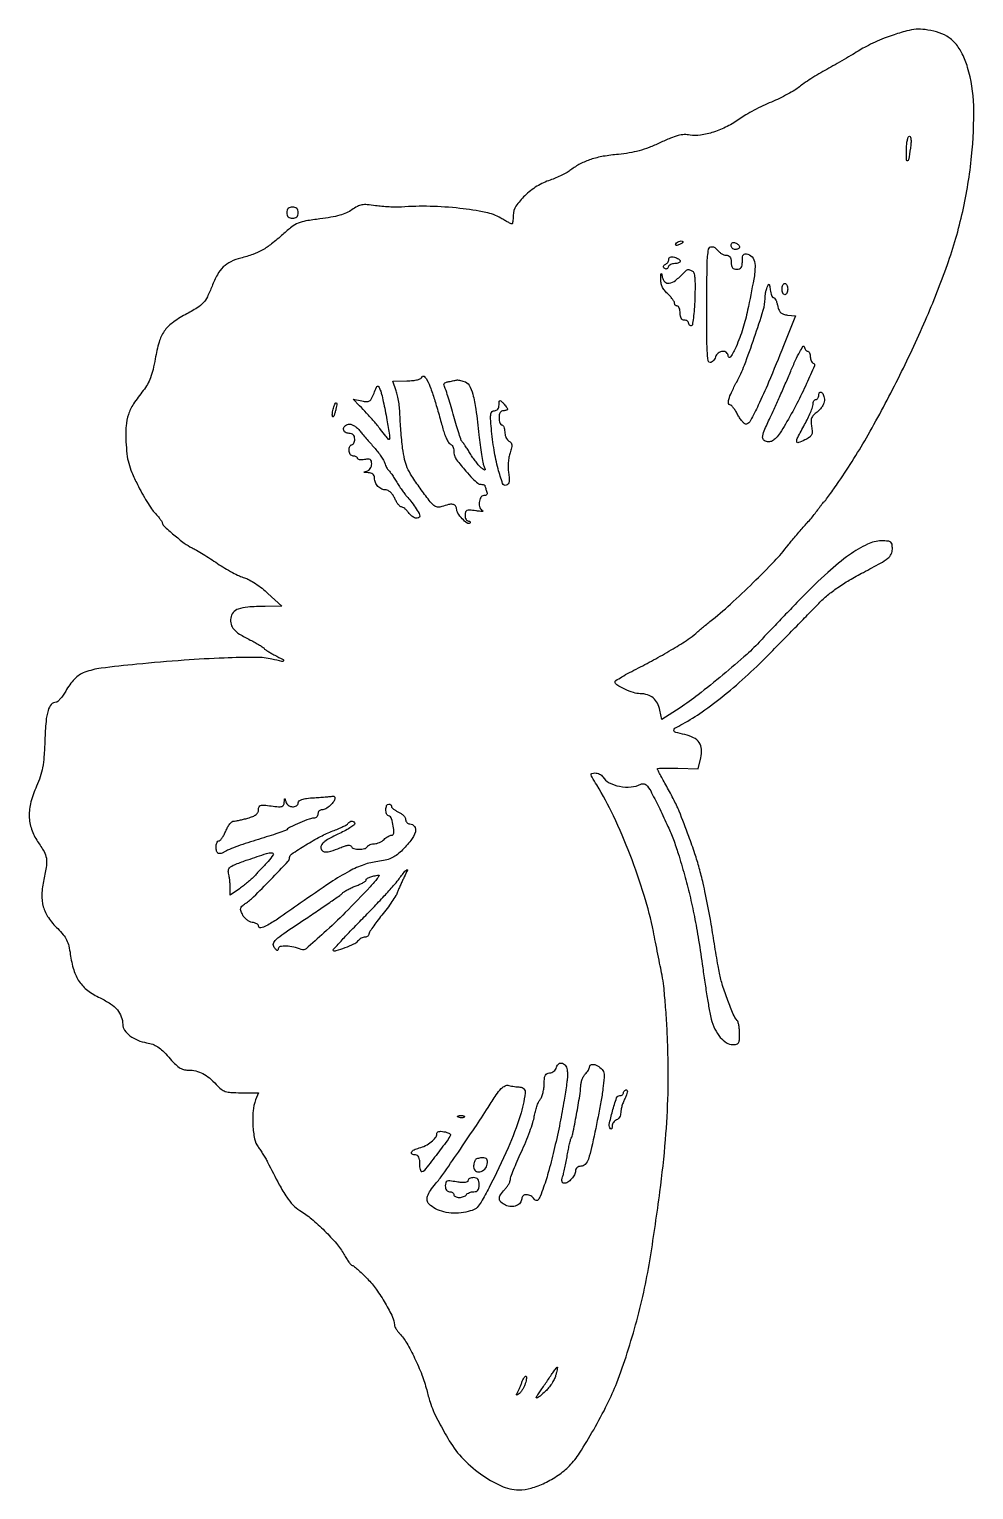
# Model space of a CAD drawing. Extents: x 0 to 334, y 1 to 517.
import ezdxf

# ---------------------------------------------------------------- set-up
doc = ezdxf.new("R2010")
doc.units = 0

msp = doc.modelspace()

# ---------------------------------------------------------------- linework, layer by layer
for points in [[(304.947266, 514.666231, 0.01656), (302.077598, 513.610935, 0.011087), (298.866138, 512.223975, 0.011171), (295.811013, 510.739897, 0.021521), (293.447266, 509.394111, -0.005778), (291.077439, 507.944243, -0.002726), (287.986704, 506.124834, -0.002701), (284.729856, 504.254946, -0.003809), (281.805344, 502.62612, 0.008823), (279.023689, 501.0401, 0.007962), (276.201765, 499.303094, 0.008003), (273.722832, 497.665846, 0.024956), (272.130337, 496.456218, -0.038186), (270.520762, 495.299405, -0.012613), (267.994673, 493.847653, -0.012478), (265.102031, 492.373068, -0.01384), (262.236655, 491.097589, 0.01378), (259.27983, 489.781832, 0.010452), (256.110419, 488.183262, 0.01059), (253.197588, 486.556906, 0.024131), (251.089462, 485.179766, -0.03982), (246.670582, 482.486826, -0.038091), (241.815797, 480.482309, -0.040582), (237.183365, 479.376577, -0.084862), (233.488545, 479.436171, 0.060294), (231.445155, 479.569186, 0.049682), (229.285435, 479.23234, 0.034442), (226.601902, 478.334521, 0.011398), (222.798044, 476.660801, -0.017406), (218.999778, 475.043723, -0.02434), (215.496609, 473.886628, -0.02516), (211.990496, 473.102456, -0.020702), (208.187203, 472.611683, 0.021677), (202.829762, 471.909748, 0.036011), (198.413509, 470.802692, 0.041437), (194.67681, 469.220924, 0.045846), (191.384973, 467.08818, -0.038099), (190.092468, 466.222109, -0.015208), (188.203869, 465.229791, -0.014947), (186.093427, 464.278516, -0.018227), (184.0637, 463.521158, 0.059408), (179.386688, 461.322979, 0.051185), (175.094982, 457.990003, 0.054825), (171.985424, 454.28815, 0.148354), (171, 451.040055, -0.013685), (170.968096, 449.874573, -0.022483), (170.869916, 448.893016, -0.018502), (170.731592, 448.139927, -0.351529), (170.55716, 448, -0.116878), (170.262045, 448.06994, -0.004201), (169.221971, 448.60325, -0.007527), (167.999447, 449.266776, -0.005183), (166.633697, 450.053618, 0.084315), (161.306692, 452.088037, 0.021322), (152.112959, 453.514618, 0.021747), (141.621228, 454.227223, 0.024363), (131.5, 453.980343, -0.021465), (129.600787, 453.923006, -0.010237), (127.157995, 454.004176, -0.010127), (124.605188, 454.193282, -0.014185), (122.335728, 454.472839, 0.017258), (119.38828, 454.817541, 0.063919), (117.521947, 454.732085, 0.077737), (115.931473, 454.189827, 0.033771), (114.02345, 453.016698, -0.053189), (112.120493, 451.946013, -0.032012), (109.678006, 451.075916, -0.025803), (106.599655, 450.366104, -0.01368), (102.726024, 449.789894, 0.01155), (97.758241, 449.07254, 0.05697), (95.043895, 448.291064, 0.065968), (92.762242, 446.966784, 0.018672), (89.600957, 444.331134, -0.016366), (85.587661, 440.95365, -0.038461), (82.335154, 438.776056, -0.04241), (78.988091, 437.247834, -0.024223), (74.7333, 435.954429, 0.051257), (71.192897, 434.665695, 0.080964), (68.555848, 432.810423, 0.072765), (66.461789, 430.060669, 0.034105), (64.563033, 426, -0.020183), (62.92128, 422.21818, -0.076219), (61.463495, 420.096788, -0.067153), (59.346201, 418.375929, -0.01344), (55.117702, 415.946465, 0.035081), (50.476765, 413.006046, 0.084793), (47.668318, 410.090751, 0.079013), (45.87445, 406.278888, 0.027561), (44.505275, 400.352518, -0.015788), (43.72705, 396.581501, -0.03203), (42.834863, 393.688347, -0.038686), (41.716122, 391.315061, -0.039772), (40.254046, 389.165673, 0.02439), (36.823981, 384.442076, 0.063645), (34.993458, 380.673565, 0.065589), (34.199378, 376.633301, 0.027172), (34.15059, 371.055197, 0.017165), (34.497645, 366.721435, 0.037005), (35.123616, 363.434927, 0.035401), (36.246515, 360.188021, 0.014469), (38.204902, 355.947775, 0.011442), (39.810123, 352.897935, 0.011095), (41.569112, 349.892792, 0.011067), (43.232485, 347.319735, 0.039692), (44.454902, 345.793644, -0.010991), (45.429803, 344.710211, -0.015198), (46.252377, 343.693722, -0.011716), (46.882513, 342.823123, -0.151925), (47, 342.445387, 0.211778), (47.512913, 341.288729, 0.008412), (51.06974, 338.174212, 0.015304), (54.749809, 335.248068, 0.045188), (57.5, 333.55871, -0.017669), (59.047406, 332.721648, -0.005079), (61.38125, 331.318368, -0.005103), (63.98282, 329.681077, -0.005409), (66.5, 328.022009, 0.013594), (69.053911, 326.398056, 0.012474), (71.765625, 324.866091, 0.012586), (74.252833, 323.621, 0.039509), (76, 322.963406, -0.055388), (77.676198, 322.271136, -0.019804), (79.895607, 320.934932, -0.019367), (82.23425, 319.264433, -0.021685), (84.346747, 317.476587), (89.193494, 313), (83.346747, 312.881685, 0.012515), (77.179327, 312.602349, 0.064551), (73.836189, 311.927404, 0.136149), (72.027212, 310.693087, 0.147729), (71.183137, 308.740687, 0.08974), (71.325292, 306.532092, 0.121114), (72.253943, 304.767022, 0.075542), (74.2751, 303.083145, 0.018626), (78.062688, 300.981549, -0.007835), (79.798691, 300.066723, -0.010459), (81.343415, 299.179031, -0.007924), (82.599193, 298.394614, -0.098715), (83, 298.005198, 0.088868), (83.368972, 297.632436, 0.011391), (84.307812, 297.00321, 0.013027), (85.468947, 296.304629, 0.010519), (86.75, 295.613852, -0.005345), (89.690841, 294.067135, -0.450971), (89.793289, 293.626814, -0.299816), (89.256405, 293.418887, -0.00432), (85.75, 294.209326, 0.058267), (80.164174, 294.848659, 0.008804), (68.892845, 294.622664, 0.00903), (54.690298, 293.830566, 0.005553), (38, 292.41048, 0.00753), (25.343733, 290.99923, 0.058407), (19.57959, 289.571597, 0.112851), (15.994274, 287.200916, 0.062529), (12.858729, 282.962432, -0.021305), (11.918666, 281.444986, -0.028726), (10.935337, 280.163964, -0.028644), (10.032717, 279.231967, -0.188211), (9.438304, 279, 0.219227), (7.769266, 278.231257, 0.106076), (6.625274, 276.11806, 0.05035), (5.898711, 272.218479, 0.01157), (5.493706, 265.527149, -0.008799), (5.17653, 259.756973, -0.026834), (4.682968, 255.865755, -0.035265), (3.866572, 252.672793, -0.027134), (2.548316, 249.32457, 0.043473), (0.559459, 243.745519, 0.069099), (-0.034187, 238.71951, 0.076757), (0.774053, 234.111229, 0.069183), (2.947283, 229.779236, -0.020768), (5.18987, 226.214925, -0.090447), (6.017438, 223.872915, -0.079413), (6.01945, 221.243579, -0.013884), (5.10284, 216.358975, 0.043004), (4.422938, 211.047218, 0.079431), (4.930524, 206.735268, 0.081874), (6.739764, 202.883097, 0.048269), (10.019201, 198.98118, -0.026647), (11.980541, 196.842258, -0.05786), (13.187622, 194.972417, -0.056678), (13.948532, 192.851196, -0.024656), (14.490906, 189.902082, 0.039891), (15.682295, 184.375254, 0.076919), (17.628753, 180.300007, 0.081618), (20.627117, 177.157962, 0.050057), (25.012376, 174.494085, -0.033866), (28.674962, 172.428219, -0.070978), (31.121776, 170.269237, -0.08955), (32.515526, 167.876624, -0.087433), (33, 165.127261, 0.156962), (33.647901, 163.114225, 0.073948), (35.570998, 161.13253, 0.064466), (38.3307, 159.537653, 0.061087), (41.456183, 158.661708, -0.04624), (43.59559, 158.129895, -0.061146), (45.394786, 157.242525, -0.050214), (47.171527, 155.803742, -0.020631), (49.283989, 153.529412, 0.017989), (51.343422, 151.288553, 0.052047), (52.969699, 149.952913, 0.073122), (54.486282, 149.243372, 0.073034), (56.143547, 149, -0.056469), (58.832587, 148.695331, -0.063002), (61.281239, 147.797408, -0.056132), (63.645251, 146.216423, -0.033205), (66.089199, 143.856113, 0.039609), (67.752585, 142.290276, 0.090162), (69.264372, 141.471857, 0.065463), (71.25755, 141.097603, 0.013718), (74.814448, 141), (80.950498, 141), (79.975249, 138.4349, 0.069439), (79.088579, 134.554921, 0.03448), (79.002222, 129.498957, 0.033461), (79.574755, 124.700358, 0.118037), (80.834221, 121.884859, -0.016084), (81.645954, 120.756099, -0.008706), (82.574771, 119.319302, -0.008664), (83.470411, 117.822213, -0.01352), (84.183783, 116.5, 0.00522), (88.332854, 108.494669, 0.024817), (90.976263, 104.067102, 0.043934), (93.188285, 101.307338, 0.066173), (95.591524, 99.383089, -0.03903), (99.715273, 96.432698, -0.02069), (104.35707, 92.19071, -0.02059), (108.542184, 87.678653, -0.048692), (111.163561, 83.922772, 0.013548), (112.06269, 82.419827, 0.019806), (112.940733, 81.152314, 0.015767), (113.719745, 80.18298, 0.218977), (114.117518, 80, -0.175906), (114.579738, 79.832192, -0.006523), (116.009162, 78.604687, -0.011148), (117.6734, 77.070105, -0.007529), (119.505039, 75.25, -0.0394), (122.607104, 71.527534, -0.022276), (125.785356, 66.584648, -0.019467), (128.358869, 61.736025, -0.112732), (129, 58.928551, 0.112867), (129.118675, 58.40952, 0.026376), (129.551273, 57.621979, 0.025882), (130.158321, 56.747476, 0.022873), (130.876673, 55.902001, -0.05631), (133.357707, 52.552425, -0.019528), (136.170475, 47.22747, -0.019739), (138.716139, 41.329248, -0.029303), (140.429016, 35.970615, 0.010851), (141.63802, 31.644192, 0.029221), (142.74039, 28.648651, 0.020788), (144.376182, 25.28483, 0.003391), (147.859789, 18.92283, 0.06107), (152.734587, 12.233297, 0.047894), (159.469331, 6.28643, 0.049962), (166.700741, 2.070815, 0.105994), (173, 0.683619, 0.070377), (177.312507, 1.269221, 0.041917), (182.171684, 3.094199, 0.040374), (186.908283, 5.829901, 0.047492), (190.871923, 9.164219, 0.052235), (194.4614, 13.675155, 0.01234), (199.441953, 21.926275, 0.013367), (204.249761, 30.903898, 0.024439), (207.606201, 38.5, 0.014373), (211.313993, 49.033559, 0.012083), (214.647159, 60.387623, 0.012055), (217.43656, 71.922435, 0.014072), (219.509833, 83, 0.006266), (222.85116, 105.987182, 0.012263), (224.832488, 124.383525, 0.01445), (225.710563, 140.668538, 0.014389), (225.648406, 157, 0.005719), (225.313808, 164.596091, 0.005858), (224.807499, 172.121875, 0.005695), (224.217289, 178.641564, 0.024381), (223.632476, 182.5, -0.000281), (222.970738, 185.787886, -0.000141), (222.138583, 189.940625, -0.00014), (221.280485, 194.235378, -0.000208), (220.531031, 198, 0.02631), (217.308379, 210.689707, 0.016908), (212.312307, 225.035728, 0.016985), (206.436413, 238.821985, 0.029587), (200.522724, 249.75, -0.005188), (198.881937, 252.45766, -0.097173), (198.550614, 253.392237, -0.373739), (198.841666, 253.847948, -0.071897), (199.89363, 254, -0.060542), (200.720649, 253.899493, -0.051951), (201.545976, 253.602258, -0.054481), (202.246979, 253.16438, -0.092794), (202.70031, 252.645985, 0.141939), (204.919205, 250.556718, 0.07022), (208.607619, 249.280494, 0.067762), (212.682408, 249.045576, 0.103787), (216.065832, 250.035232, -0.20683), (217.311764, 250.139496, -0.149002), (218.461442, 249.318303, -0.045417), (219.909146, 247.029318, -0.004636), (222.783048, 241.285232, -0.006858), (225.707102, 235.088924, -0.017052), (227.627344, 230.458307, -0.015672), (229.317401, 225.486244, -0.005019), (231.521092, 218, -0.010836), (233.388268, 210.824538, -0.009644), (235.022365, 203.291448, -0.008602), (236.522197, 194.912414, -0.005543), (237.9851, 185.155968, 0.003072), (238.820933, 179.387353, 0.003579), (239.688075, 173.916465, 0.003179), (240.483942, 169.299755, 0.021494), (240.990168, 167.036515, 0.046916), (242.317296, 163.476142, 0.06197), (244.196492, 160.572166, 0.074567), (246.369839, 158.651279, 0.144737), (248.57258, 158, 0.057053), (249.897261, 158.151649, 0.196048), (250.590301, 158.641362, 0.124669), (250.921856, 159.640525, 0.018087), (251, 161.8, 0.020141), (250.938568, 163.324454, 0.023448), (250.754267, 164.762812, 0.023332), (250.487818, 165.948871, 0.114075), (250.163462, 166.55, -0.079476), (248.784352, 168.733398, -0.011571), (246.822728, 173.622, -0.01406), (245.014927, 178.894069, -0.026684), (243.90996, 183.242045, -0.00488), (243.414952, 185.876247, -0.001801), (242.766726, 189.599226, -0.001785), (242.088176, 193.668893, -0.002147), (241.480332, 197.5, 0.005595), (240.80707, 201.562229, 0.003394), (239.924266, 206.353125, 0.0034), (238.983538, 211.095814, 0.005985), (238.132671, 215, 0.010884), (236.76265, 220.403348, 0.01264), (235.219075, 225.476518, 0.009367), (233.072656, 231.556429, 0.003008), (229.664078, 240.5, 0.018733), (229.001875, 242.033646, 0.005712), (227.88726, 244.303363, 0.00571), (226.579632, 246.819188, 0.006208), (225.25, 249.234851, -0.003251), (224.004459, 251.466395, -0.004949), (222.954688, 253.421872, -0.001947), (222.079224, 255.108059, -0.119309), (222, 255.435343, -0.398756), (222.173266, 255.618055, -0.004054), (224.112829, 255.705307, -0.010114), (226.434657, 255.743899, -0.006065), (229.192609, 255.700492), (236.385218, 255.5), (237.303478, 259.298751, 0.075816), (237.567139, 262.362975, 0.134523), (236.744513, 264.741723, 0.126906), (234.778453, 266.458955, 0.063678), (231.646308, 267.560916, -0.012213), (228.427117, 268.333504, -0.286985), (227.814681, 268.988432, -0.313968), (228.161701, 269.774975, -0.013733), (230.907105, 271.344627, 0.03064), (237.768533, 275.581439, 0.016723), (245.660482, 281.554552, 0.015476), (253.98279, 288.740744, 0.01374), (262.190813, 296.710965, -0.000115), (266.923977, 301.564449, -0.000106), (271.793551, 306.553385, -0.000106), (276.13775, 311.000292, -0.000351), (279, 313.924861, -0.025238), (282.097551, 316.781729, -0.021519), (285.6317, 319.476797, -0.019128), (289.781966, 322.13828, -0.012532), (294.75, 324.897059, 0.005048), (300.835502, 328.158184, 0.043674), (303.390832, 329.866635, 0.108069), (304.577104, 331.336975, 0.116415), (305, 333.128697, 0.037324), (304.875499, 334.794225, 0.197546), (304.415225, 335.563308, 0.144109), (303.451366, 335.920817, 0.017236), (301.155036, 336, 0.114352), (296.159662, 334.842402, 0.040754), (289.827164, 331.073212, 0.030988), (282.192771, 324.895636, 0.014205), (273, 315.969644, 0.000948), (268.377121, 311.200408, 0.0011), (263.996875, 306.64428, 0.000978), (260.304943, 302.772011, 0.006561), (258.5, 300.820826, -0.028241), (253.554495, 295.918946, -0.007444), (245.100084, 288.65781, -0.007725), (236.326482, 281.573432, -0.022691), (230.002136, 277.073192), (223.504271, 272.880005), (222.837297, 276.141147, 0.068023), (221.949162, 278.671361, 0.099522), (220.48435, 280.513442, 0.101755), (218.448288, 281.61991, 0.073878), (215.88991, 282, -0.0794), (213.492117, 282.383185, -0.032078), (210.407786, 283.618935, -0.026219), (207.636537, 285.124359, -0.258589), (207.006323, 286.238839, -0.26203), (207.233435, 286.650662, -0.004873), (209.425295, 287.978066, -0.010596), (212.08814, 289.480145, -0.006719), (215.25, 291.122091, 0.009921), (221.378731, 294.354723, 0.009098), (227.55608, 297.919633, 0.008265), (232.879312, 301.243184, 0.044626), (235.562636, 303.342341, -0.011936), (236.268052, 303.972583, -0.002494), (237.535931, 305.041188, -0.002615), (239.020313, 306.266546, -0.00247), (240.545844, 307.5, 0.015366), (247.744753, 313.634255, 0.009456), (255.852067, 321.26855, 0.00931), (263.295472, 328.824289, 0.025681), (268.153613, 334.5, -0.008193), (269.280314, 335.913483, -0.003798), (270.787583, 337.714062, -0.003761), (272.399874, 339.581984, -0.005228), (273.873733, 341.228722, 0.006658), (275.292308, 342.822838, 0.005791), (276.736377, 344.529319, 0.005834), (278.0072, 346.103896, 0.017055), (278.832981, 347.228722, -0.008512), (279.474746, 348.134947, -0.009696), (280.120402, 348.979687, -0.00897), (280.693975, 349.674732, -0.052501), (281.037564, 350, 0.069876), (281.443164, 350.41151, 0.00237), (282.792907, 352.247641, 0.004427), (284.360537, 354.442069, 0.003069), (286.095529, 356.949415, 0.020344), (296.444778, 373.51214, 0.013557), (306.991597, 393.252127, 0.013369), (316.676599, 413.993517, 0.01703), (324.430091, 433.629972, 0.03051), (329.848013, 452.400431, 0.029418), (333.021864, 471.920465, 0.031122), (333.740384, 489.809971, 0.067666), (331.592869, 503.357678, 0.040988), (329.709593, 508.15247, 0.0662), (327.279596, 511.794342, 0.075685), (324.254235, 514.337966, 0.075481), (320.606264, 515.868925, 0.024693), (316.552869, 516.679196, 0.056203), (313.437161, 516.790268, 0.047319), (310.061967, 516.206642, 0.013372)], [(311.372659, 474.75, -0.003052), (310.727517, 470.703298, -0.285361), (310.35179, 470.275033, -0.498792), (310.028247, 470.511257, -0.003695), (310, 474.333333, -0.02043), (310.073117, 476.122007, -0.032963), (310.297221, 477.629167, -0.035626), (310.618411, 478.726548, -0.313406), (311.011818, 479, -0.319042), (311.392683, 478.729435, -0.062772), (311.57791, 477.860753, -0.041455), (311.580366, 476.524726, -0.017743)], [(91, 452, 0.072254), (91.126841, 451.126841, 0.124864), (91.5, 450.5, 0.124864), (92.126841, 450.126841, 0.072254), (93, 450, 0.072254), (93.873159, 450.126841, 0.124864), (94.5, 450.5, 0.124864), (94.873159, 451.126841, 0.072254), (95, 452, 0.072254), (94.873159, 452.873159, 0.124864), (94.5, 453.5, 0.124864), (93.873159, 453.873159, 0.072254), (93, 454, 0.072254), (92.126841, 453.873159, 0.124864), (91.5, 453.5, 0.124864), (91.126841, 452.873159, 0.072254)], [(231, 441.606989, -0.2252), (230.911231, 441.419896, -0.029412), (230.544118, 441.154486, -0.029555), (230.042538, 440.875192, -0.020646), (229.448062, 440.618443, -0.036408), (228.868281, 440.443138, -0.155351), (228.512472, 440.474315, -0.32948), (228.393111, 440.674071, -0.1144), (228.507079, 441.011454, -0.115814), (229.098109, 441.603931, -0.080554), (229.973761, 441.969265, -0.115534), (230.708846, 441.972535, -0.349578)], [(243, 439, 0.052224), (243.683198, 438.234851, 0.045499), (244.540724, 437.5875, 0.047927), (245.434551, 437.144747, 0.091287), (246.220759, 437, -0.098288), (247.014349, 436.842478, -0.141016), (247.572076, 436.398727, -0.109673), (247.897114, 435.63007, -0.045428), (248, 434.5, 0.044917), (248.106468, 433.317234, 0.124434), (248.45, 432.5625, 0.149477), (249.064742, 432.142566, 0.07578), (250, 432, 0.08009), (250.968996, 432.156215, 0.163534), (251.577965, 432.613298, 0.118469), (251.905455, 433.465511, 0.032773), (252, 434.90638, -0.024757), (252.074894, 436.418011, -0.143736), (252.371174, 437.150167, -0.224267), (252.936267, 437.429806, -0.068624), (253.907546, 437.313926, -0.194623), (255.770123, 435.926524, -0.137988), (256.4779, 433.387847, -0.045392), (256.024167, 428.526923, -0.00496), (253.860955, 417.5, -0.026407), (252.185723, 411.111109, -0.022848), (249.776588, 404.610833, -0.04765), (247.846339, 401.042333, -0.740868), (247, 401.3, 0.223958), (246.419577, 402.530836, 0.191303), (245.042578, 402.974159, 0.148954), (243.460854, 402.374635, 0.152524), (242.5, 401, -0.054917), (242.161126, 400.235125, -0.060094), (241.672037, 399.5875, -0.068127), (241.1142, 399.147465, -0.13375), (240.57279, 399, -0.380787), (239.883319, 399.614131, -0.014802), (239.566875, 403.290731, -0.012918), (239.38671, 409.211087, -0.002454), (239.390178, 419.999336, -0.003129), (239.550948, 433.992787, -0.042525), (240.073953, 439.065082, -0.385454), (241.281687, 439.977962, -0.217775)], [(251, 439.893011, -0.164455), (250.884842, 439.552359, -0.095748), (250.559375, 439.262322, -0.076852), (250.073715, 439.066322, -0.057609), (249.5, 439, -0.096899), (248.927495, 439.112001, -0.097416), (248.440625, 439.431406, -0.098432), (248.114629, 439.908181, -0.10122), (248, 440.468615, -0.094119), (248.106211, 441.027855, -0.166113), (248.407358, 441.382077, -0.151899), (248.885039, 441.496694, -0.075244), (249.5, 441.361626, -0.048303), (250.073796, 441.075237, -0.053891), (250.559375, 440.692784, -0.061199), (250.891374, 440.276919, -0.13875)], [(230, 434.883369, -0.203935), (229.85632, 434.545749, -0.08375), (229.436979, 434.25949, -0.063946), (228.817038, 434.064894, -0.044138), (228.083333, 434, 0.06058), (227.317185, 433.906832, 0.061209), (226.598549, 433.632812, 0.067324), (226.032984, 433.228198, 0.118634), (225.720238, 432.75, -0.083441), (225.47904, 432.31831, -0.158535), (225.149648, 432.102349, -0.168297), (224.770915, 432.127988, -0.096381), (224.386905, 432.386905, -0.096381), (224.127988, 432.770915, -0.168297), (224.102349, 433.149648, -0.158535), (224.31831, 433.47904, -0.083441), (224.75, 433.720238, 0.085621), (225.227799, 433.989919, 0.067878), (225.632812, 434.424173, 0.06794), (225.906431, 434.950576, 0.086133), (226, 435.489714, -0.138708), (226.14446, 436.000427, -0.161113), (226.529088, 436.324397, -0.111351), (227.158168, 436.4251, -0.048218), (228, 436.289749, -0.038887), (228.765484, 436.024544, -0.050447), (229.4125, 435.660882, -0.059916), (229.858742, 435.259476, -0.181596)], [(234.168213, 431.491525, -0.235692), (234.808744, 430.794438, -0.044839), (235.145071, 429.051195, -0.027112), (235.278101, 426.208434, -0.006527), (235.18138, 421.491525, -0.009193), (234.992186, 417.852431, -0.015155), (234.682762, 414.788135, -0.008864), (234.313602, 412.323381, -0.366275), (233.93138, 412, -0.106541), (233.576023, 412.07659, -0.099413), (233.273593, 412.29375, -0.096013), (233.070849, 412.618251, -0.09201), (233, 413, 0.148195), (232.884432, 413.381354, 0.098894), (232.559375, 413.70625, 0.082425), (232.073457, 413.925306, 0.064853), (231.5, 414, -0.140575), (230.88002, 414.177821, -0.118484), (230.4, 414.666667, -0.088208), (230.09863, 415.456621, -0.04716), (230, 416.5, 0.038131), (229.926884, 417.457356, 0.057076), (229.70625, 418.265625, 0.074992), (229.382936, 418.817169, 0.226478), (229, 419, -0.103907), (228.618429, 419.080162, -0.098963), (228.29375, 419.307776, -0.096726), (228.076165, 419.647813, -0.094374), (228, 420.047749, 0.1354), (227.84929, 420.594085, 0.025178), (227.265625, 421.468317, 0.025344), (226.457119, 422.448539, 0.020757), (225.5, 423.41242, -0.043404), (224.419409, 424.603894, -0.055905), (223.662304, 425.872146, -0.059325), (223.236176, 427.211728, -0.059228), (223.136182, 428.614671, -0.002647), (223.221883, 430.246884, -0.169883), (223.329865, 430.506396, -0.612594), (223.456256, 430.472865, -0.005485), (223.705733, 429.25, 0.147899), (224.608948, 427.53168, 0.25093), (226.121422, 427.061374, 0.119641), (228.337789, 428.073514, 0.030746), (231.297894, 430.711963, -0.007727), (232.267479, 431.659747, -0.123974), (232.663938, 431.882493, -0.146418), (233.096016, 431.871441, -0.012094)], [(262.986967, 422, -0.23666), (263.358333, 421.813796, -0.042437), (263.779979, 421.135902, -0.03784), (264.177447, 420.185128, -0.026035), (264.487176, 419.058389, 0.043338), (264.948174, 417.582884, 0.108395), (265.587012, 416.659817, 0.112333), (266.537956, 416.108083, 0.048558), (267.979605, 415.808389), (270.825949, 415.5), (266.576832, 405, -0.003178), (261.248337, 392.069696, -0.011549), (257.622046, 383.956867, -0.011252), (254.906381, 378.556543, -0.19316), (253.421553, 377.304027, -0.244535), (252.883363, 377.39118, -0.044151), (252.102081, 378.088179, -0.038769), (251.250103, 379.149084, -0.026284), (250.444149, 380.473851, 0.015848), (249.66047, 381.824681, 0.02275), (248.876061, 382.964194, 0.019807), (248.171867, 383.820929, 0.21398), (247.772596, 384, -0.372537), (247.123219, 384.561803, -0.102599), (247.211209, 386.023559, -0.044905), (248.130096, 388.507239, -0.013072), (249.980077, 392.146961, 0.032961), (252.720185, 398.113908, 0.009175), (256.213103, 407.795638, 0.006785), (259.387457, 417.559949, 0.075329), (260, 421.602639, -0.027489), (260.054404, 422.591447, -0.018126), (260.220312, 423.718338, -0.018256), (260.462292, 424.805887, -0.033305), (260.75, 425.668213, -0.020699), (261.173377, 426.59135, -0.486222), (261.418579, 426.639594, -0.18104), (261.618508, 426.275134, -0.007244), (261.816422, 424.75, 0.028934), (261.999856, 423.696621, 0.043067), (262.290794, 422.807813, 0.051542), (262.636562, 422.182957, 0.245349)], [(268, 425, -0.048028), (267.926307, 424.234582, -0.068025), (267.70625, 423.5875, -0.088204), (267.381882, 423.151477, -0.191087), (267, 423, -0.191087), (266.618118, 423.151477, -0.088204), (266.29375, 423.5875, -0.068025), (266.073693, 424.234582, -0.048028), (266, 425, -0.048028), (266.073693, 425.765418, -0.068025), (266.29375, 426.4125, -0.088204), (266.618118, 426.848523, -0.191087), (267, 427, -0.191087), (267.381882, 426.848523, -0.088204), (267.70625, 426.4125, -0.068025), (267.926307, 425.765418, -0.048028)], [(275.073324, 403, -0.196365), (275.427316, 402.855401, -0.086429), (275.727789, 402.436979, -0.066335), (275.931801, 401.816935, -0.046382), (276, 401.083333, 0.049354), (276.075021, 400.325159, 0.056219), (276.297174, 399.630629, 0.064525), (276.624142, 399.098249, 0.143321), (277.011658, 398.829447, -0.437374), (277.440515, 397.88045, -0.006397), (274.690208, 391.603539, -0.013822), (271.248804, 384.540752, -0.011611), (267.225368, 377.25, -0.012751), (265.315621, 374.155915, -0.045257), (263.87118, 372.328747, -0.075857), (262.595472, 371.338716, -0.127827), (261.292224, 371, -0.144146), (259.731868, 371.459384, -0.271476), (259.158748, 372.593308, -0.085635), (259.697035, 374.861142, -0.010254), (261.826069, 379.572787, 0.005212), (263.213025, 382.561495, 0.001891), (265.120229, 386.829017, 0.001875), (267.172497, 391.515589, 0.002235), (269.071709, 395.951526, -0.007983), (270.791986, 399.845198, -0.016279), (272.289289, 402.833093, -0.019298), (273.441883, 404.774834, -0.675749), (273.818964, 404.701526, 0.04974), (274.012963, 404.050597, 0.061629), (274.322602, 403.499823, 0.073764), (274.694538, 403.125739, 0.16164)], [(143.322915, 385.5, -0.002323), (144.002727, 383.232315, -0.001398), (144.789059, 380.536533, -0.0014), (145.555741, 377.852316, -0.002449), (146.173589, 375.624367, 0.019812), (146.772953, 373.722147, 0.025863), (147.477554, 372.039553, 0.025142), (148.186886, 370.736673, 0.165071), (148.75, 370.267378, -0.116682), (149.228295, 369.940232, -0.065399), (149.632812, 369.35895, -0.059688), (149.906883, 368.626662, -0.059794), (150, 367.850805, 0.042593), (150.070789, 367.021324, 0.031933), (150.283534, 366.129268, 0.032648), (150.595037, 365.30973, 0.061508), (150.965221, 364.707794, 0.006775), (154.265538, 360.690891, 0.02002), (156.676803, 358.057325, 0.024805), (158.493723, 356.398981, 0.174283), (159.603592, 356, -0.028353), (160.138625, 355.969636, -0.044431), (160.589805, 355.87715, -0.055444), (160.905793, 355.742894, -0.270915), (161, 355.581787, 0.065182), (161.032484, 355.333672, 0.008575), (161.178303, 354.821775, 0.009838), (161.374575, 354.218074, 0.008099), (161.606989, 353.581787, -0.067159), (161.769113, 352.896449, -0.16701), (161.651801, 352.40165, -0.176865), (161.262395, 352.101342, -0.076855), (160.606989, 352, 0.272705), (159.507455, 351.352122, 0.110361), (158.997627, 349.618637, 0.099571), (159.252798, 347.70089, 0.209241), (160.25, 346.615982, -0.555132), (160.269149, 346.482309, -0.179571), (160.03125, 346.397037, -0.027034), (159.114754, 346.45691, -0.008452), (157.75, 346.643939, 0.014252), (155.585635, 346.915013, 0.121615), (154.625523, 346.773884, 0.232948), (154.151659, 346.239099, 0.066935), (154, 345.111291, 0.053296), (154.086344, 344.303551, 0.07309), (154.342708, 343.620192, 0.092897), (154.721463, 343.161364, 0.175635), (155.166667, 343, -0.059575), (155.566759, 342.952159, -0.178606), (155.79169, 342.801065, -0.250575), (155.821597, 342.580488, -0.107695), (155.656107, 342.322773, -0.375721), (154.687687, 342.258188, -0.045556), (152.98428, 343.82377, -0.044942), (151.462807, 345.839096, -0.140116), (151, 347.458187, 0.185132), (150.624402, 348.437827, 0.180587), (149.685697, 348.928003, 0.092701), (148.081067, 348.830063, 0.02938), (145.783745, 348.10788, -0.127849), (144.287826, 347.944173, -0.140439), (142.96136, 348.543503, -0.054704), (141.31677, 350.280517, -0.006317), (138.121892, 354.606336, -0.011819), (135.174327, 358.915997, -0.040997), (133.573429, 361.886652, -0.048818), (132.624828, 364.800003, -0.022251), (131.935965, 368.748457, -0.00691), (131.596927, 371.69887, -0.005042), (131.29865, 374.985484, -0.005095), (131.079031, 378.107316, -0.011181), (130.988826, 380.5, 0.020111), (130.868165, 382.670385, 0.014816), (130.567048, 385.059375, 0.015023), (130.146739, 387.304641, 0.032096), (129.660569, 389), (128.408924, 392.5), (133.396836, 392.577121, 0.018855), (135.56689, 392.692602, 0.040866), (137.210993, 392.979154, 0.055976), (138.334669, 393.409928, 0.195206), (138.829645, 393.988936, -0.537134), (139.513557, 394.173233, -0.090591), (140.533759, 392.878898, -0.034819), (141.862788, 389.88038, -0.012925)], [(153.673435, 392.389736, -0.203104), (155.397393, 391.043992, -0.059332), (156.699793, 387.863862, -0.033224), (157.807326, 382.503727, -0.00801), (158.904988, 373.5, 0.005513), (159.324769, 369.907435, 0.006726), (159.799748, 366.55625, 0.005724), (160.268455, 363.753455, 0.046442), (160.615305, 362.5, -0.008033), (161.046022, 361.307891, -0.335103), (160.96623, 361.063876, -0.325754), (160.705892, 361.06954, -0.007806), (159.699312, 361.862418, -0.043036), (158.906659, 362.629223, -0.013867), (157.867257, 363.893166, -0.013715), (156.783643, 365.369855, -0.014957), (155.814868, 366.862418, 0.005842), (154.923549, 368.292049, 0.00761), (154.072714, 369.578335, 0.005855), (153.33379, 370.632599, 0.067184), (152.986545, 371, -0.140718), (152.669092, 371.452502, -0.003555), (151.86111, 373.85, -0.007339), (150.967246, 376.706521, -0.004907), (150.02455, 380, 0.003771), (149.065994, 383.37786, 0.004718), (148.123406, 386.49683, 0.003832), (147.288534, 389.097921, 0.036192), (146.842696, 390.180699, -0.063929), (146.549679, 391.021689, -0.20156), (146.660274, 391.596093, -0.161255), (147.179115, 392.0013, -0.038257), (148.251905, 392.294517, 0.001029), (149.149328, 392.469332, 0.001264), (149.986497, 392.6364, 0.001047), (150.689507, 392.780077, 0.009157), (151, 392.850163, -0.092062), (151.309087, 392.867711, -0.010914), (151.991572, 392.765455, -0.012743), (152.804592, 392.604001, -0.010133)], [(126.362922, 378.775175, -0.001827), (127.273817, 373.383186, -0.057392), (127.339813, 372.038578, -0.640855), (126.975403, 371.899187, -0.041637), (125.986248, 373.04287, 0.013416), (124.156404, 375.416838, 0.007064), (121.764094, 378.270751, 0.006939), (119.177494, 381.186548, 0.009095), (116.730335, 383.773124), (114.5, 386.046249), (117.502281, 385.447668, 0.036213), (119.234379, 385.231075, 0.154947), (120.229304, 385.490897, 0.133884), (120.973079, 386.302655, 0.024465), (121.823912, 388.174544, -0.005347), (122.710776, 390.341994, -0.183887), (123.086263, 390.734851, -0.413567), (123.443445, 390.608501, -0.016917), (124.045953, 389.232305, -0.034489), (124.478052, 387.882855, -0.005723), (125.098922, 385.225099, -0.006258), (125.755257, 382.076822, -0.005502)], [(281, 385.678332, -0.093268), (280.814843, 384.694353, -0.0462), (280.243736, 383.554085, -0.043662), (279.410466, 382.444055, -0.048908), (278.425485, 381.541317, 0.037088), (277.109838, 380.391442, 0.103575), (276.449815, 379.366179, 0.10238), (276.252472, 378.154975, 0.035742), (276.454356, 376.391613, -0.032237), (276.678412, 374.548876, -0.133433), (276.448066, 373.461528, -0.129555), (275.694758, 372.622689, -0.029672), (274.028871, 371.664289, -0.0336), (271.784091, 370.726924, -0.511282), (271.198939, 371.141913, -0.123515), (271.538063, 372.545151, -0.005214), (273.981885, 377.090231, 0.012261), (275.124857, 379.289725, 0.014486), (276.093162, 381.424943, 0.013391), (276.805104, 383.260476, 0.08341), (276.981885, 384.25, -0.055135), (277.06295, 384.919428, -0.074197), (277.288429, 385.485937, -0.09315), (277.617029, 385.866174, -0.169689), (278, 386, 0.153634), (278.381379, 386.120018, 0.097988), (278.70625, 386.457961, 0.080552), (278.925455, 386.962904, 0.062283), (279, 387.559017, -0.066118), (279.073267, 388.110654, -0.138808), (279.29375, 388.478525, -0.191142), (279.620352, 388.607943, -0.139169), (280, 388.5, -0.121969), (280.384035, 388.107488, -0.047825), (280.70625, 387.416196, -0.043667), (280.926043, 386.567156, -0.041532)], [(108.052886, 381.449733, -0.01554), (107.705958, 380.40741, -0.073633), (107.405445, 379.856522, -0.485267), (107.20835, 379.852417, -0.160497), (107.085953, 380.168213, -0.056462), (107.177685, 381.662152, -0.035917), (107.602318, 383.353807, -0.037992), (108.150175, 384.672763, -0.510031), (108.590472, 384.742861, -0.225746), (108.685979, 384.474023, -0.01478), (108.574207, 383.633854, -0.019144), (108.365511, 382.604866, -0.012962)], [(169, 382.571429, -0.234203), (168.891466, 382.352429, -0.071771), (168.559375, 382.167857, -0.0548), (168.074476, 382.041722, -0.036265), (167.5, 382, 0.140575), (166.88002, 381.822179, 0.118484), (166.4, 381.333333, 0.088208), (166.09863, 380.543379, 0.04716), (166, 379.5, 0.038131), (166.073116, 378.542644, 0.057076), (166.29375, 377.734375, 0.074992), (166.617064, 377.182831, 0.226478), (167, 377, -0.223288), (167.382815, 376.820073, -0.076293), (167.70625, 376.280221, -0.058027), (167.926839, 375.487973, -0.038928), (168, 374.54969, 0.05616), (168.112705, 373.549418, 0.051726), (168.445854, 372.569646, 0.055305), (168.936492, 371.754136, 0.102475), (169.517801, 371.249976, -0.09091), (170.23359, 370.657371, -0.152499), (170.531661, 369.942989, -0.089024), (170.443346, 368.906026, -0.018224), (169.899421, 367.141323, 0.04202), (169.507676, 365.616276, 0.023479), (169.277178, 363.712665, 0.023279), (169.224249, 361.752673, 0.034767), (169.376636, 360.046113, -0.020007), (169.59875, 358.181387, -0.065654), (169.5337, 356.945205, -0.111246), (169.190367, 356.144938, -0.145395), (168.56217, 355.66223, -0.423578), (167.264966, 356.264902, -0.019407), (165.689024, 361.43757, -0.023825), (164.26934, 368.121792, -0.017134), (163.299894, 375.691424, -0.007412), (163.022506, 379.22734, -0.057373), (163.107152, 380.88057, -0.166934), (163.541926, 381.6829, -0.188016), (164.355395, 382, 0.109714), (165.024346, 382.148575, 0.116181), (165.551513, 382.564882, 0.101297), (165.886269, 383.225312, 0.066907), (166, 384.071429, -0.015801), (166.037548, 385.259279, -0.293958), (166.25, 385.547619, -0.279599), (166.610465, 385.481543, -0.014708), (167.5, 384.642857, -0.017569), (168.074343, 384.026667, -0.0221), (168.559375, 383.415625, -0.020956), (168.914185, 382.879742, -0.136573)], [(121.878313, 369, -0.016063), (123.11326, 367.513239, -0.015748), (124.258729, 365.940625, -0.015841), (125.174935, 364.499669, -0.055803), (125.625179, 363.5, 0.020758), (125.920958, 362.69769, 0.022179), (126.276501, 361.940625, 0.022435), (126.638128, 361.320978, 0.089015), (126.937568, 361, -0.074151), (127.308753, 360.624956, -0.006564), (128.083551, 359.537521, -0.008466), (128.972957, 358.206318, -0.006496), (129.900738, 356.723477, 0.007775), (130.866969, 355.187932, 0.007985), (131.872134, 353.696911, 0.007783), (132.784213, 352.431933, 0.03314), (133.388876, 351.723477, -0.030327), (134.815648, 350.070694, -0.016364), (136.376247, 347.879045, -0.011437), (137.738647, 345.721266, -0.135905), (138, 344.777494, -0.308496), (137.550451, 344.11822, -0.169207), (136.530508, 344.078803, -0.091826), (135.165309, 344.789105, -0.070965), (134, 346, 0.031272), (133.372047, 346.765439, 0.035491), (132.677858, 347.4125, 0.038155), (132.018665, 347.866437, 0.132461), (131.523352, 348, -0.189474), (131.038599, 348.190536, -0.038668), (130.402213, 348.88125, -0.035724), (129.744559, 349.85132, -0.026915), (129.160294, 351, 0.044282), (128.524921, 352.148732, 0.049782), (127.718418, 353.119541, 0.056231), (126.869884, 353.785955, 0.139243), (126.116182, 354, -0.103227), (124.561686, 354.324389, -0.096303), (123.222504, 355.247398, -0.095391), (122.317366, 356.613644, -0.099048), (122, 358.2, 0.09658), (121.848963, 358.974637, 0.120649), (121.421389, 359.566942, 0.104607), (120.714157, 359.9505, 0.059313), (119.75, 360.116001, -0.005718), (118.607705, 360.187999, -0.197309), (118.37122, 360.306344, -0.541772), (118.4117, 360.449367, -0.01159), (119.25, 360.689326, 0.100871), (119.918633, 361.017832, 0.075756), (120.485938, 361.612515, 0.072836), (120.86854, 362.374754, 0.080118), (121, 363.189901, 0.058104), (120.881976, 364.202091, 0.197308), (120.502589, 364.731533, 0.155349), (119.789226, 364.914585, 0.03297), (118.5, 364.755249, -0.031701), (117.541823, 364.634359, -0.053628), (116.734375, 364.670744, -0.076393), (116.183445, 364.843992, -0.285831), (116, 365.138672, 0.169832), (115.885065, 365.46729, 0.094439), (115.559375, 365.746985, 0.075034), (115.073793, 365.936141, 0.055475), (114.5, 366, -0.130775), (113.924246, 366.153209, -0.10214), (113.4375, 366.583333, -0.08892), (113.111864, 367.230589, -0.072314), (113, 368, -0.048028), (113.073693, 368.765418, -0.068025), (113.29375, 369.4125, -0.088204), (113.618118, 369.848523, -0.191087), (114, 370, 0.191087), (114.381882, 370.151477, 0.088204), (114.70625, 370.5875, 0.068025), (114.926307, 371.234582, 0.048028), (115, 372, 0.072254), (114.873159, 372.873159, 0.124864), (114.5, 373.5, 0.124864), (113.873159, 373.873159, 0.072254), (113, 374, -0.145747), (111.647611, 374.402768, -0.232843), (111.045912, 375.419533, -0.222377), (111.474807, 376.556186, -0.138514), (112.75, 377.247989, -0.125572), (113.592264, 377.224366, -0.058192), (114.610066, 376.801076, -0.050546), (115.668379, 376.059217, -0.041218), (116.637916, 375.071313, 0.003194), (117.675463, 373.839528, 0.001418), (119.059173, 372.227198, 0.001403), (120.534125, 370.528041, 0.001894)], [(108, 245.071429, -0.163307), (107.607325, 243.901228, -0.048958), (106.314846, 242.500841, -0.04919), (104.745153, 241.358011, -0.133538), (103.428571, 241, 0.104136), (102.883474, 240.885227, 0.099005), (102.419643, 240.559375, 0.096665), (102.108796, 240.07257, 0.094164), (102, 239.5, -0.096725), (101.888202, 238.927491, -0.097371), (101.569341, 238.440625, -0.09847), (101.093387, 238.114638, -0.101401), (100.533927, 238, 0.090143), (98.94149, 237.710554, 0.010479), (95.563781, 236.35927, 0.010098), (92.238442, 234.867436, 0.097606), (91, 233.952079, -0.123939), (90.556348, 233.658566, -0.00224), (87.85625, 232.723521, -0.005422), (84.676927, 231.676801, -0.003576), (81, 230.539173, 0.006295), (77.210202, 229.344006, 0.007572), (73.679676, 228.121976, 0.006586), (70.741825, 227.010989, 0.0495), (69.420174, 226.333586, -0.035278), (68.574762, 225.869511, -0.04813), (67.754434, 225.58365, -0.057653), (67.072283, 225.498663, -0.201193), (66.670174, 225.663159, -0.147935), (66.120726, 226.689167, -0.067791), (66.024905, 228.219177, -0.076245), (66.330504, 229.554242, -0.307577), (66.98658, 230, 0.211046), (67.456647, 230.207661, 0.032084), (68.11293, 231.028125, 0.031279), (68.803462, 232.159502, 0.022423), (69.435553, 233.5, -0.029478), (70.090853, 234.840387, -0.038495), (70.850545, 235.973513, -0.042639), (71.601101, 236.774691, -0.184165), (72.198973, 237.005577, 0.041823), (72.927722, 237.069787, 0.008228), (74.219386, 237.315435, 0.008672), (75.718903, 237.653489, 0.007952), (77.25, 238.052581, 0.027436), (78.994361, 238.641789, 0.072654), (80.130589, 239.300913, 0.106893), (80.771474, 240.082018, 0.119091), (81, 241.027874, -0.097109), (81.197481, 242.035084, -0.228571), (81.752001, 242.535495, -0.094835), (82.896486, 242.645273, -0.010685), (85.5, 242.344946, 0.01137), (88.061946, 242.052971, 0.090004), (89.246325, 242.158406, 0.20942), (89.849377, 242.647253, 0.104202), (90.116001, 243.614076, -0.002846), (90.194676, 244.784394, -0.327287), (90.288804, 244.894926, -0.403751), (90.39978, 244.829203, -0.003256), (90.689326, 243.75, 0.18108), (91.522448, 242.5678, 0.13307), (93.050716, 242.037412, 0.163249), (94.428617, 242.395393, 0.253471), (95, 243.450096, -0.230294), (95.337415, 244.143817, -0.090319), (96.30352, 244.653254, -0.047576), (98.0101, 245.017047, -0.01307), (100.75, 245.261012, 0.002281), (103.00725, 245.412996, 0.003152), (105.03125, 245.571384, 0.001986), (106.730691, 245.721957, 0.038675), (107.25, 245.810916, -0.125648), (107.535585, 245.810053, -0.132094), (107.779687, 245.671689, -0.115973), (107.943225, 245.411734, -0.082846)], [(128, 242.160515, 0.190598), (128.156824, 241.764062, 0.037004), (128.734375, 241.233025, 0.034577), (129.542731, 240.679567, 0.025934), (130.5, 240.181954, -0.046624), (131.456368, 239.633475, -0.050694), (132.265625, 238.930559, -0.056806), (132.820422, 238.186674, -0.1326), (133, 237.521439, 0.093624), (133.10971, 236.940672, 0.096507), (133.423289, 236.446923, 0.099111), (133.891161, 236.116442, 0.10473), (134.440983, 236, -0.24547), (136.129226, 235.118029, -0.230929), (136.428871, 233.188345, -0.092226), (134.810224, 230.10771, -0.033095), (131.476472, 226.411447, -0.035634), (129.660576, 224.883442, -0.052749), (127.859277, 223.845194, -0.048978), (125.782035, 223.157742, -0.025965), (123.106712, 222.699044, 0.054156), (118.228, 221.576816, 0.039986), (113.152139, 219.345123, 0.024021), (106.488585, 215.330914, 0.005642), (95.752768, 207.96235, -0.003258), (87.663274, 202.353169, -0.025306), (83.744939, 199.955342, -0.085799), (81.759597, 199.281116, -0.460741), (81, 199.930449, 0.201231), (80.840711, 200.310208, 0.066251), (80.346416, 200.681447, 0.053574), (79.626783, 200.989796, 0.0388), (78.775032, 201.180449, -0.083865), (77.834102, 201.481837, -0.050036), (76.846544, 202.125063, -0.048361), (75.964177, 202.987446, -0.059869), (75.334391, 203.947426, -0.031033), (74.740385, 205.356426, -0.146724), (74.700905, 206.222442, -0.152682), (75.144625, 206.94806, -0.034474), (76.309359, 207.833524, 0.049593), (79.255814, 210.21719, 0.005782), (85.221131, 216.248166, 0.002308), (91.493371, 222.798104, 0.192094), (92, 224.068149, -0.250824), (92.685897, 225.349419, -0.008489), (97.664149, 228.545967, -0.016502), (102.916456, 231.558989, -0.032986), (107.282655, 233.518648, 0.011152), (109.152801, 234.261778, 0.014842), (110.815025, 235.024546, 0.012083), (112.150504, 235.726725, 0.127939), (112.591672, 236.148329, -0.124381), (113.234193, 236.771025, -0.142124), (114.063223, 236.973799, -0.183833), (114.728189, 236.687876, -0.202998), (115, 236.045974, -0.245393), (114.741115, 235.550249, -0.013672), (113.2375, 234.563188, -0.018534), (111.2992, 233.462391, -0.012278), (109, 232.337888, 0.01558), (106.313812, 231.002069, 0.038958), (104.471329, 229.819766, 0.056084), (103.349888, 228.752958, 0.176373), (103, 227.791913, 0.185235), (103.455246, 226.605245, 0.203222), (104.566844, 226.085754, 0.08758), (106.575548, 226.365793, 0.020639), (109.766486, 227.546898, -0.019169), (111.385522, 228.151593, -0.049118), (112.604685, 228.425446, -0.081206), (113.427022, 228.393146, -0.268093), (113.817701, 228.046898, 0.252782), (114.635046, 227.279555, 0.062685), (116.518814, 227.026645, 0.061374), (118.465265, 227.250179, 0.197584), (119.5, 228, -0.108356), (119.871391, 228.383435, -0.050858), (120.485668, 228.70625, -0.047053), (121.226605, 228.925894, -0.048576), (121.987588, 229, 0.065713), (122.812824, 229.108928, 0.039107), (123.748586, 229.440625, 0.038487), (124.645655, 229.925768, 0.053226), (125.357143, 230.5, -0.035653), (126.019424, 231.074014, -0.03381), (126.767969, 231.559375, -0.035655), (127.489489, 231.895867, -0.091529), (128.053571, 232, 0.405415), (128.783716, 232.708468, 0.04662), (128.625039, 235.222231, 0.043093), (127.980365, 237.830114, 0.232466), (126.977355, 238.833333, -0.236342), (126.257831, 239.563664, -0.079973), (126.021972, 241.081365, -0.087927), (126.281481, 242.50072, -0.313328), (127, 243, -0.082567), (127.381921, 242.936499, -0.092471), (127.70625, 242.753401, -0.100624), (127.923119, 242.480712, -0.118371)], [(84.357289, 222.75, 0.000339), (83.055304, 221.353908, 0.00027), (81.652397, 219.845922, 0.000273), (80.35432, 218.447579, 0.000687), (79.411123, 217.427607, -0.022324), (78.450164, 216.474645, -0.009971), (77.106705, 215.304305, -0.009848), (75.634205, 214.120835, -0.013165), (74.25, 213.109513), (71, 210.863812), (70.986345, 213.681906, 0.016581), (70.939383, 214.917006, 0.011696), (70.808212, 216.300101, 0.011821), (70.620335, 217.618146, 0.024236), (70.39911, 218.637588, -0.145274), (70.432009, 219.884695, -0.16433), (71.145148, 220.841213, -0.060821), (72.937341, 221.780873, -0.007235), (77.162765, 223.308641, -0.004594), (83.790292, 225.529118, -0.098211), (85.833776, 225.772001, -0.576692), (86.187046, 225.035218, -0.038042)], [(120.452948, 213.784354, -0.007239), (111.664336, 204.679521, -0.012784), (104.114888, 197.460565, -0.007079), (97.791888, 191.877861, -0.288593), (96.054876, 191.620271, 0.048208), (93.46494, 192.473818, 0.048149), (90.758412, 192.816072, 0.056133), (88.62487, 192.63947, 0.351677), (87.968197, 191.859406, -0.105095), (87.857932, 191.394372, -0.381636), (87.600975, 191.285911, -0.129039), (87.179232, 191.566099, -0.019849), (86.534875, 192.349942, -0.239724), (86.293006, 193.696076, -0.13433), (87.197528, 195.139291, -0.036836), (89.904956, 197.285345, -0.003182), (97.231881, 202.193716, 0.002435), (101.964455, 205.35388, 0.003381), (106.171643, 208.23454, 0.002099), (109.681743, 210.694845, 0.042489), (110.675698, 211.532841, -0.054737), (111.427287, 212.135708, -0.018033), (112.650854, 212.853615, -0.017717), (114.075879, 213.558069, -0.019179), (115.510496, 214.139956, 0.017214), (116.847453, 214.676124, 0.025491), (117.974958, 215.244317, 0.023201), (118.817749, 215.777598, 0.244782), (119, 216.127564, -0.261922), (119.281611, 216.628269, -0.042631), (120.318025, 217.142944, -0.037917), (121.75973, 217.588772, -0.025751), (123.452948, 217.883999, -0.620257), (123.588103, 217.678411, -0.02574), (122.964789, 216.727579, -0.020367), (121.90368, 215.394972, -0.010016)], [(132.484652, 217.25, 0.007073), (131.893963, 216.013727, 0.004575), (131.243775, 214.567233, 0.004599), (130.634242, 213.141804, 0.008672), (130.173067, 211.978878, -0.048417), (129.521406, 210.653456, -0.010807), (128.147756, 208.53529, -0.011121), (126.446929, 206.14874, -0.010539), (124.61177, 203.796324, 0.008581), (122.845044, 201.549826, 0.012104), (121.354707, 199.484376, 0.008357), (120.191805, 197.725282, 0.142812), (120, 197.067446, -0.128188), (119.89389, 196.660364, -0.100736), (119.595343, 196.313562, -0.089262), (119.148749, 196.080387, -0.075929), (118.622445, 196, 0.085841), (118.005737, 195.893336, 0.043637), (117.288033, 195.564403, 0.041645), (116.586889, 195.084513, 0.048694), (116.014207, 194.517118, -0.112632), (114.61369, 193.444122, -0.019568), (111.511344, 192.167791, -0.014079), (108.30078, 191.093091, -0.276827), (107.330775, 191.335892, -0.403026), (107.326414, 191.563309, -0.000726), (110.148699, 194.601937, -0.004248), (113.401437, 198.034888, -0.002549), (117.319264, 202.058787, 0.003802), (121.458266, 206.331228, 0.00418), (125.402114, 210.534456, 0.003904), (128.713843, 214.180357, 0.021039), (130.413407, 216.25, -0.003317), (132.714984, 219.264474, -0.116086), (133.400328, 219.819743, -0.701105), (133.606972, 219.618104, -0.00865)], [(190.118421, 148.643011, -0.010999), (190.174151, 146.965332, -0.030251), (190.115858, 145.783227, -0.011415), (189.897832, 144.148449, -0.00048), (188.985305, 138.360553, -0.010398), (187.534834, 130.304093, -0.00807), (185.633373, 121.599477, -0.008173), (183.594558, 113.532383, -0.019383), (181.749045, 107.621977, -0.007346), (180.541228, 104.374874, -0.07171), (179.822994, 103.102742, -0.303067), (179.178741, 102.885585, -0.170627), (178.469955, 103.371977, 0.103163), (177.211966, 104.506468, 0.122733), (175.681298, 104.953224, 0.178578), (174.494278, 104.568147, 0.229841), (174, 103.54969, -0.169031), (173.497423, 102.105528, -0.130531), (172.152553, 101.10127, -0.109065), (170.267754, 100.788314, -0.093974), (168.314029, 101.266688, -0.06928), (166.690804, 102.297679, -0.205207), (166.115117, 103.454395, -0.162388), (166.49897, 104.869047, -0.040797), (168, 106.769625, 0.029384), (168.765417, 107.694626, 0.029879), (169.4125, 108.698011, 0.031308), (169.865439, 109.6346, 0.097268), (170, 110.319762, -0.089355), (170.163327, 111.22638, -0.005591), (171.144982, 113.775005, -0.008111), (172.404756, 116.796155, -0.005925), (173.897811, 120.111575, 0.01091), (175.439455, 123.628123, 0.010466), (176.848776, 127.257244, 0.010452), (177.957252, 130.50853, 0.036728), (178.470126, 132.657767, -0.022569), (178.830919, 134.384712, -0.020298), (179.356535, 136.135346, -0.020788), (179.957245, 137.666645, -0.058318), (180.540512, 138.657767, 0.070603), (181.079272, 139.626742, 0.029137), (181.535695, 141.060407, 0.028112), (181.853302, 142.679115, 0.032276), (181.968197, 144.25, -0.020442), (182.06369, 146.183103, -0.095777), (182.3713, 147.248, -0.170822), (182.952531, 147.800694, -0.105858), (183.883369, 148, 0.097548), (184.645778, 148.150171, 0.076465), (185.369562, 148.585598, 0.074084), (185.948722, 149.234496, 0.081428), (186.290828, 150.004126, -0.173851), (187.125477, 151.224025, -0.246879), (188.401547, 151.406997, -0.17988), (189.600837, 150.401731, -0.116023)], [(203.026779, 148, -0.088074), (203.163215, 146.358903, -0.009132), (202.732272, 142.492906, -0.010844), (202.015042, 137.777979, -0.007599), (201.011772, 132.5, -0.002423), (198.71016, 121.588518, -0.030411), (197.571859, 117.531401, -0.102594), (196.459313, 115.670381, -0.209881), (194.932612, 115, 0.07698), (194.181691, 114.883699, 0.094119), (193.557461, 114.546722, 0.1046), (193.146288, 114.037918, 0.118355), (193, 113.428571, -0.120647), (192.651769, 112.006396, -0.065072), (191.612043, 110.519496, -0.066041), (190.253629, 109.378291, -0.142663), (188.954797, 109, -0.173831), (188.502995, 109.161969, -0.168772), (188.250224, 109.576142, -0.095372), (188.2339, 110.273732, -0.033734), (188.466832, 111.25, 0.017561), (188.798385, 112.464316, 0.004637), (189.241861, 114.427673, 0.0047), (189.705045, 116.672538, 0.004813), (190.122118, 118.908036, -0.004969), (190.518501, 121.028961, -0.006834), (190.919697, 122.92644, -0.004563), (191.291296, 124.505225, -0.078482), (191.49595, 124.993446, 0.09076), (192.068221, 126.457801, 0.002391), (193.370025, 133.34754, 0.004734), (194.51766, 139.93443, 0.030011), (194.867255, 143.315661, -0.044258), (195.024426, 144.504159, -0.035049), (195.395179, 145.746541, -0.036145), (195.908018, 146.857902, -0.070316), (196.494233, 147.63709, 0.029973), (197.070497, 148.28692, 0.031039), (197.557681, 148.993736, 0.03266), (197.898776, 149.655154, 0.103071), (198, 150.14098, -0.363242), (198.693435, 150.969546, -0.145961), (200.272242, 150.790746, -0.089935), (202.080045, 149.60107, -0.13856)], [(173.378831, 143.013655, -0.453286), (175.244126, 140.853859, -0.039897), (173.474521, 132.886418, -0.030349), (169.218459, 121.544458, -0.014496), (162.461531, 107.508497, -0.00694), (159.69146, 102.334201, -0.072464), (158.237424, 100.421836, -0.12101), (156.555629, 99.42468, -0.03207), (153.493789, 98.707046, -0.046279), (149.903466, 98.442268, -0.054743), (146.529175, 98.877424, -0.05934), (143.569246, 99.978633, -0.074967), (141.202181, 101.68416, -0.169601), (140.602485, 102.892229, -0.112061), (140.756233, 104.449277, -0.06973), (141.729228, 106.408952, -0.026755), (143.582756, 108.829106, 0.023855), (146.127328, 112.111957, 0.002539), (151.636377, 120.051538, 0.003436), (157.400567, 128.57451, 0.005778), (162.106922, 135.817497, -0.007043), (165.020659, 140.276952, -0.040999), (166.772822, 142.46694, -0.091408), (168.127428, 143.458232, -0.179859), (169.437889, 143.581152, 0.018063), (170.364179, 143.367912, 0.011782), (171.446161, 143.18599, 0.011854), (172.511068, 143.058328, 0.022088)], [(210.52568, 139.04966, 0.024912), (209.941603, 137.767446, 0.020804), (209.448169, 136.354675, 0.021308), (209.105421, 135.022438, 0.052348), (209, 134.018275, -0.066456), (208.888045, 133.179673, -0.062221), (208.559375, 132.379454, -0.066546), (208.073686, 131.736427, -0.10655), (207.5, 131.361626, 0.082416), (206.926584, 131.024983, 0.065864), (206.440625, 130.496951, 0.066395), (206.112105, 129.865608, 0.087019), (206, 129.226345, -0.036123), (205.959521, 128.666782, -0.100604), (205.826958, 128.297864, -0.237226), (205.632296, 128.175967, -0.223361), (205.410921, 128.255746, -0.253033), (204.952507, 129.793401, -0.015978), (206.102781, 134.537367, -0.015023), (207.545861, 139.204491, -0.320569), (208.65913, 140, 0.072943), (209.171504, 140.075148, 0.087608), (209.606119, 140.29375, 0.100524), (209.896663, 140.618655, 0.13309), (210, 141, -0.10166), (210.078397, 141.381601, -0.098524), (210.301294, 141.70625, -0.097306), (210.634202, 141.923753, -0.096477), (211.02568, 142, -0.351832), (211.308852, 141.772592, -0.096661), (211.3241, 141.159012, -0.053181), (211.058873, 140.215874, -0.024217)], [(153.729167, 132.395833, -0.126455), (153.402231, 132.202593, -0.060344), (152.916927, 132.123424, -0.05415), (152.359369, 132.160852, -0.051402), (151.8125, 132.316886, -0.054073), (151.395823, 132.538436, -0.470617), (151.37858, 132.720685, -0.168741), (151.670344, 132.862007, -0.018894), (152.416667, 132.921053, -0.028489), (153.112848, 132.910055, -0.077125), (153.592839, 132.799335, -0.208169), (153.77538, 132.614691, -0.296942)], [(148.79181, 126.050461, -0.061226), (147.641444, 124.027544, -0.00439), (143.736194, 118.870563, -0.001721), (139.495508, 113.410583, -0.22051), (138.75, 113.029148, -0.304266), (138.459821, 113.207813, -0.045253), (138.220313, 113.889812, -0.038229), (138.054236, 114.852309, -0.023615), (138, 116, 0.033607), (137.911037, 117.322075, 0.082504), (137.625, 118.25, 0.12651), (137.148955, 118.797909, 0.152103), (136.5, 119, -0.117638), (135.303866, 119.285371, -0.414265), (135.08176, 119.962595, -0.165421), (135.965709, 120.827221, -0.050518), (137.75, 121.469503, 0.055245), (140.011221, 122.307628, 0.053541), (142.059993, 123.627518, 0.059259), (143.530911, 125.134989, 0.165164), (144, 126.516316, -0.19375), (144.186007, 126.978313, -0.133049), (144.676064, 127.272559, -0.081334), (145.474993, 127.363939, -0.035129), (146.54181, 127.236758, -0.027267), (147.495216, 127.000002, -0.046855), (148.251244, 126.687851, -0.064599), (148.725162, 126.353633, -0.31546)], [(157.666667, 117.333333, 0.09959), (157.409978, 116.947356, 0.033637), (157.195833, 116.303528, 0.031899), (157.049156, 115.541158, 0.031585), (157, 114.763782, 0.241362), (157.689238, 113.419148, 0.209306), (159.253234, 113.084464, 0.150466), (160.972817, 114.025069, 0.158941), (161.819551, 115.75, 0.046099), (161.871965, 116.820001, 0.143478), (161.64165, 117.496379, 0.169862), (161.11343, 117.874339, 0.071261), (160.236218, 118, 0.031585), (159.458842, 117.950844, 0.031899), (158.696472, 117.804167, 0.033637), (158.052644, 117.590022, 0.09959)], [(155, 109.912102, -0.285218), (154.736606, 109.487924, -0.08943), (153.986095, 109.271259, -0.049846), (152.751726, 109.267489, -0.017705), (151, 109.5, 0.012085), (148.649792, 109.838867, 0.115104), (147.648032, 109.728055, 0.242113), (147.158782, 109.209517, 0.070431), (147, 108.087898, 0.066557), (147.109261, 107.270725, 0.089526), (147.429606, 106.597983, 0.10581), (147.914864, 106.157584, 0.132299), (148.5, 106, -0.064853), (149.073457, 105.925306, -0.082425), (149.559375, 105.70625, -0.098894), (149.884432, 105.381354, -0.148195), (150, 105, 0.186414), (150.147465, 104.618213, 0.089706), (150.570164, 104.29375, 0.069539), (151.198222, 104.073784, 0.049547), (151.940983, 104, 0.046881), (152.729296, 104.074077, 0.046318), (153.49335, 104.29375, 0.050262), (154.123976, 104.616444, 0.111412), (154.5, 105, -0.111412), (154.876024, 105.383556, -0.050262), (155.50665, 105.70625, -0.046318), (156.270704, 105.925923, -0.046881), (157.059017, 106, 0.081061), (157.956027, 106.146387, 0.147833), (158.555902, 106.572002, 0.120661), (158.894518, 107.330218, 0.044995), (159, 108.5, 0.044917), (158.893532, 109.682766, 0.124434), (158.55, 110.4375, 0.149477), (157.935258, 110.857434, 0.07578), (157, 111, 0.052428), (156.234795, 110.919542, 0.072292), (155.5875, 110.68043, 0.092221), (155.152677, 110.327287, 0.178038)], [(186.006619, 41.023079, -0.048429), (185.48446, 39.700744, -0.025923), (184.603925, 38.179474, -0.02556), (183.5354, 36.706675, -0.036175), (182.430402, 35.523079, -0.010878), (180.504269, 33.814364, -0.067944), (179.396167, 33.106884, -0.671908), (179.167279, 33.320417, -0.067666), (179.673034, 34.25, 0.007235), (180.193507, 34.980695, 0.001249), (181.155721, 36.38125, 0.001359), (182.276665, 38.031214, 0.001215), (183.43148, 39.75, -0.004476), (184.541568, 41.379157, -0.007107), (185.524018, 42.751562, -0.002407), (186.387855, 43.911012, -0.235637), (186.566195, 44, -0.45892), (186.654139, 43.897746, -0.008903), (186.523175, 43.125529, -0.0148), (186.312969, 42.164792, -0.008575)], [(175.089661, 37.735828, -0.028463), (174.630264, 36.70775, -0.027038), (174.049959, 35.720062, -0.028082), (173.441103, 34.904724, -0.080084), (172.907175, 34.442631, -0.026648), (172.442096, 34.188382, -0.21819), (172.206291, 34.184288, -0.396852), (172.139719, 34.340466, -0.050274), (172.315465, 34.701416, 0.027371), (172.62345, 35.266729, 0.006659), (173.067294, 36.232471, 0.006808), (173.547071, 37.355134, 0.006732), (173.997952, 38.494613, -0.020504), (174.439536, 39.526594, -0.03841), (174.892043, 40.313065, -0.05391), (175.291663, 40.781199, -0.405767), (175.555957, 40.777377, -0.206017), (175.693167, 40.432896, -0.031216), (175.625232, 39.677672, -0.030665), (175.423244, 38.745715, -0.022148)]]:
    msp.add_lwpolyline(points, format="xyb", close=True)

doc.saveas('drawing.dxf')
